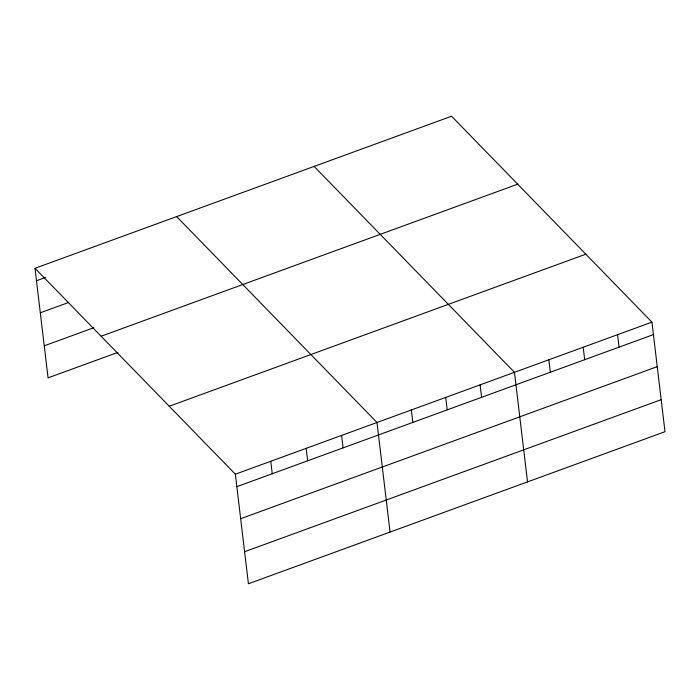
<?xml version="1.0" encoding="UTF-8"?>
<svg xmlns="http://www.w3.org/2000/svg" width="700" height="700" viewBox="0 0 700 700"><rect width="100%" height="100%" fill="white"/><g stroke="black" fill="none" stroke-linecap="round" stroke-linejoin="round"><path stroke-width="1.05" d="M35 268.293L451.579 116.235L651.936 322.14L665 431.707L248.421 583.765L235.358 474.198L35 268.293L48.064 377.86L117.871 352.38M36.488 280.752L45.587 277.428M40.311 312.804L68.635 302.461M44.249 345.817L93.817 327.723M101.115 336.236L517.694 184.179M169.234 406.245L585.821 254.188M235.358 474.198L651.936 322.14M236.836 486.657L653.424 334.6M240.66 518.709L657.239 366.651M244.598 551.722L661.176 399.665M314.108 166.407L514.465 372.312L527.529 481.889M176.636 216.589L376.994 422.494L390.058 532.07M617.566 334.679L619.054 347.148M583.196 347.226L584.684 359.695M548.826 359.774L550.314 372.234M480.095 384.86L481.582 397.329M445.725 397.408L447.213 409.868M411.355 409.946L412.842 422.415M341.582 435.418L343.07 447.886M306.171 448.341L307.659 460.81M270.76 461.265L272.248 473.734"/></g></svg>
